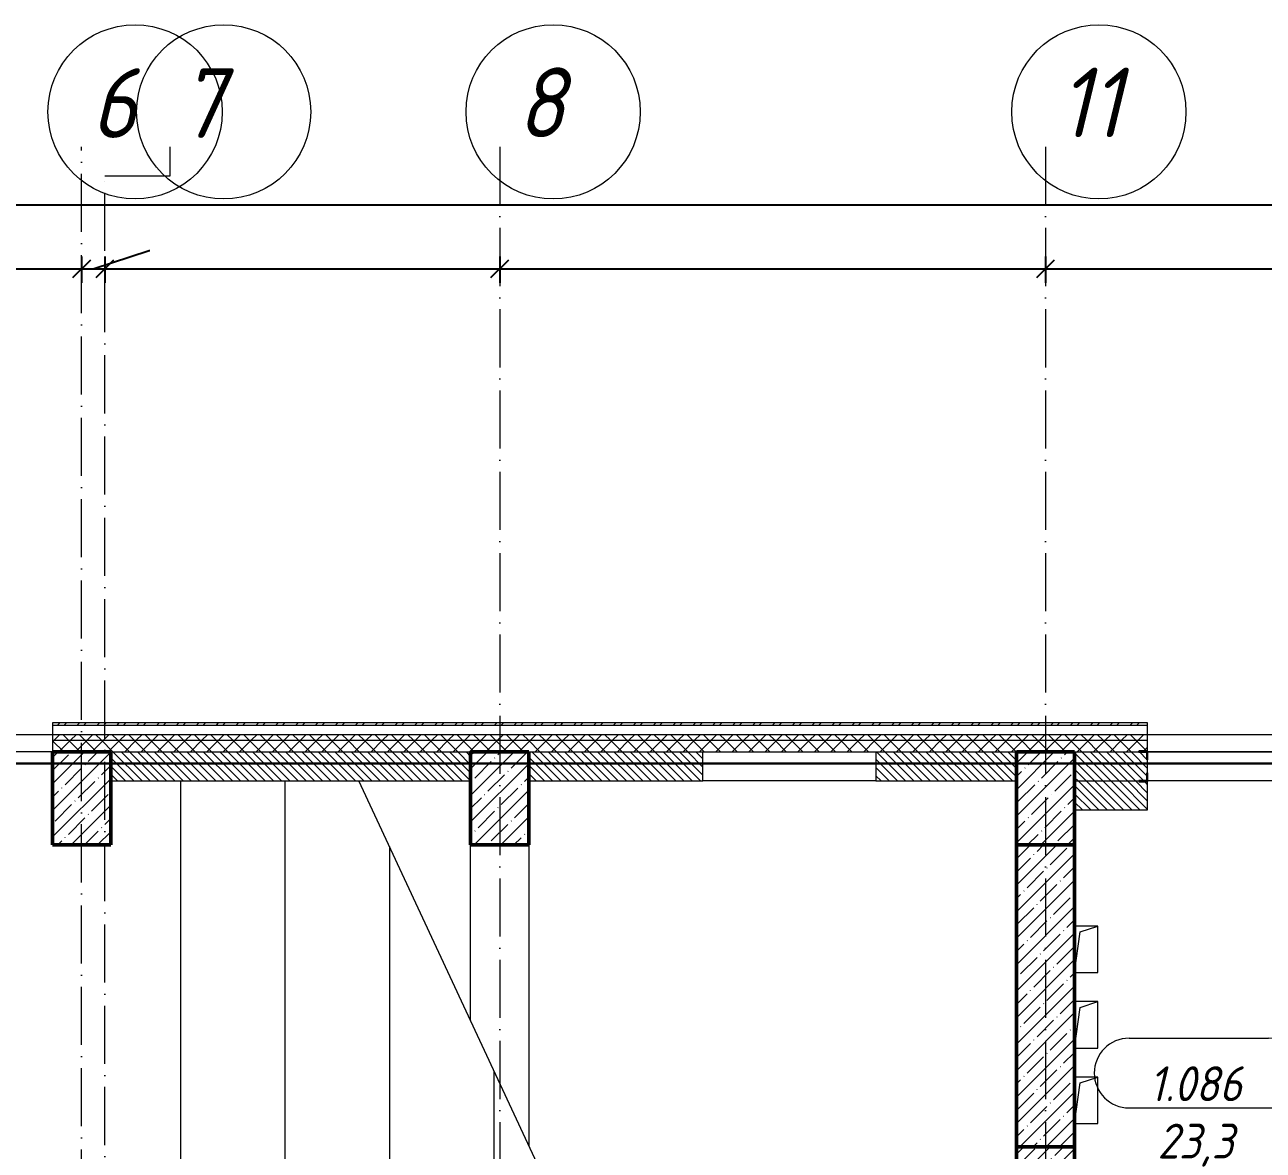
# Model space of a CAD drawing. Header units: millimetres. Extents: x -401725 to 250493, y 305116 to 802890.
# Drawn here: x -167355 to -156690, y 541267 to 550959 of the extents above; entities that cross this region are included whole.
import ezdxf

# ---------------------------------------------------------------- set-up
doc = ezdxf.new("R2010")
doc.units = ezdxf.units.MM
doc.linetypes.add('50_200_ШТРИХ_1Т_ш5_п1_п1_', pattern=[700, 500, -100, 0, -100])
for name, color, linetype, lineweight in [('A-____-____-DIMS', 7, 'Continuous', 9), ('A-GENM-____-MCUT', 7, 'Continuous', 25), ('A-GENM-____-OTLN', 7, 'Continuous', 9), ('A-GENM-____-OTLN-1', 7, 'Continuous', 25), ('A-WALL-____-MCUT', 7, 'Continuous', 13), ('A-WALL-____-MCUT-1', 7, 'Continuous', 9), ('A-WALL-____-MCUT-2', 7, 'Continuous', 50), ('A-WALL-____-OTLN', 7, 'Continuous', 9), ('A-WALL-____-PATT-1', 7, 'Continuous', 9), ('A-WALL-FNSH-MCUT-1', 7, 'Continuous', 9), ('I-WALL-____-OTLN', 7, 'Continuous', 9), ('S-COLS-____-MCUT', 7, 'Continuous', 50), ('S-COLS-____-OTLN', 7, 'Continuous', 9), ('S-GRID-____-IDEN', 7, 'Continuous', 9), ('S-GRID-____-OTLN', 7, 'Continuous', 9), ('S-GRID-____-OTLN-1', 7, '50_200_ШТРИХ_1Т_ш5_п1_п1_', 9), ('S-STRS-____-MBND', 7, 'Continuous', 9), ('S-STRS-____-OTLN-1', 7, 'Continuous', 9), ('Текстовые примечания', 7, 'Continuous', 9)]:
    doc.layers.add(name, color=color, linetype=linetype, lineweight=lineweight)
doc.layers.add('A-AREA-IDEN-1', color=7, linetype='Continuous', lineweight=9, true_color=0x000000)
doc.styles.add('ISOCPEUR_I', font='isocpeui.ttf', dxfattribs={"width": 0.9, "height": 2.5})
doc.styles.add('ISOCPEUR_I_9', font='isocpeui.ttf', dxfattribs={"width": 0.9, "height": 250})
doc.dimstyles.new('ISO-2_5_0_9К_БОЛЬШОЙ_ОСИ', dxfattribs={"dimscale": 304.8, "dimtxt": 248.995294, "dimasz": 0.492126, "dimexe": 0.393701, "dimexo": 0, "dimgap": 0, "dimtad": 1, "dimdec": 0, "dimzin": 0, "dimdsep": 46, "dimtxsty": 'ISOCPEUR_I', "dimblk1": 'OBLIQUE', "dimblk2": 'OBLIQUE', "dimsah": 1, "dimcen": 0.09, "dimdle": 0.393701, "dimazin": 0, "dimtfac": 1, "dimtdec": 4, "dimtix": 1, "dimtmove": 0, "dimatfit": 3, "dimfxl": 1, "dimtvp": 1, "dimtolj": 1, "dimtzin": 0, "dimarcsym": 2})
doc.dimstyles.new('ISO-2_5_0_9К_БОЛЬШОЙ_ОСИ_1', dxfattribs={"dimscale": 304.8, "dimtxt": 248.995294, "dimasz": 0.492126, "dimexe": 0.393701, "dimexo": 0, "dimgap": 0, "dimtad": 1, "dimdec": 0, "dimzin": 0, "dimdsep": 46, "dimtxsty": 'ISOCPEUR_I', "dimblk1": 'OBLIQUE', "dimblk2": 'OBLIQUE', "dimsah": 1, "dimcen": 0.09, "dimdle": 0.393701, "dimazin": 0, "dimtfac": 1, "dimtdec": 4, "dimtix": 1, "dimtmove": 1, "dimatfit": 3, "dimfxl": 1, "dimtvp": 1, "dimtolj": 1, "dimtzin": 0, "dimarcsym": 2})
doc.dimstyles.new('ISO-2_5_0_9К_БОЛЬШОЙ_ОСИ_2', dxfattribs={"dimscale": 304.8, "dimtxt": 248.995294, "dimasz": 0.492126, "dimexe": 0.393701, "dimexo": 0, "dimgap": 0, "dimtad": 1, "dimdec": 0, "dimzin": 0, "dimdsep": 46, "dimtxsty": 'ISOCPEUR_I_9', "dimblk1": 'OBLIQUE', "dimblk2": 'OBLIQUE', "dimsah": 1, "dimcen": 0.09, "dimdle": 0.393701, "dimazin": 0, "dimtfac": 1, "dimtdec": 4, "dimtix": 1, "dimtmove": 2, "dimatfit": 3, "dimfxl": 1, "dimtvp": 1, "dimtolj": 1, "dimtzin": 0, "dimarcsym": 2})
pattern_1 = [(135, (-176515.067, 459015.94), (-35.35534, -35.35534), [])]
pattern_2 = [(45, (-176515.07, 459015.94), (-70.71068, 70.71068), []), (135, (-176515.07, 459015.94), (-70.71068, -70.71068), [])]

# ---------------------------------------------------------------- blocks, each defined once
blk = doc.blocks.new('BSC_Колонна _Прямоугольная - 500х800-25984396-АР1_План отверстий 1 этажа в осях 1-64_Ю-ЯЯ')
at = {"layer": 'S-COLS-____-OTLN'}
h = blk.add_hatch(dxfattribs=at)
h.set_pattern_fill('FP_14', color=256, style=0, pattern_type=2)
h.set_pattern_definition([(45, (-9650, -85281.04), (-114.04925, 114.04925), []), (45, (-9535.95, -85281.04), (-114.04925, 114.04925), [201.613, -40.323, 3.353, -36.97])])
h.paths.add_polyline_path([(-250, -400), (250, -400), (250, 400), (-250, 400)], flags=0)
at = {"layer": 'S-COLS-____-MCUT'}
for p, q in [((250, 400), (-250, 400)), ((-250, 400), (-250, -400)), ((250, -400), (250, 400)), ((-250, -400), (250, -400))]:
    blk.add_line(p, q, dxfattribs=at)
blk = doc.blocks.new('BSC_Колонна _Прямоугольная - 500х800-V68-АР1_План отверстий 1 этажа в осях 1-64_Ю-ЯЯ')
at = {"layer": 'S-COLS-____-OTLN'}
h = blk.add_hatch(dxfattribs=at)
h.set_pattern_fill('FP_76', color=256, style=0, pattern_type=2)
h.set_pattern_definition([(45, (-13250, -85281.04), (-114.04925, 114.04925), []), (45, (-13135.95, -85281.04), (-114.04925, 114.04925), [201.613, -40.323, 3.353, -36.97])])
h.paths.add_polyline_path([(-250, -400), (250, -400), (250, 400), (-250, 400)], flags=0)
at = {"layer": 'S-COLS-____-MCUT'}
for p, q in [((250, 400), (-250, 400)), ((-250, 400), (-250, -400)), ((250, -400), (250, 400)), ((-250, -400), (250, -400))]:
    blk.add_line(p, q, dxfattribs=at)
blk = doc.blocks.new('BSC_Колонна _Прямоугольная - 500х800-V69-АР1_План отверстий 1 этажа в осях 1-64_Ю-ЯЯ')
at = {"layer": 'S-COLS-____-OTLN'}
h = blk.add_hatch(dxfattribs=at)
h.set_pattern_fill('FP_77', color=256, style=0, pattern_type=2)
h.set_pattern_definition([(45, (-17950, -85281.04), (-114.04925, 114.04925), []), (45, (-17835.95, -85281.04), (-114.04925, 114.04925), [201.613, -40.323, 3.353, -36.97])])
h.paths.add_polyline_path([(-250, -400), (250, -400), (250, 400), (-250, 400)], flags=0)
at = {"layer": 'S-COLS-____-MCUT'}
for p, q in [((250, 400), (-250, 400)), ((-250, 400), (-250, -400)), ((250, -400), (250, 400)), ((-250, -400), (250, -400))]:
    blk.add_line(p, q, dxfattribs=at)
blk = doc.blocks.new('BSC_Колонна _Прямоугольная - 500х500-28077406-АР1_План отверстий 1 этажа в осях 1-64_Ю-ЯЯ')
at = {"layer": 'S-COLS-____-OTLN'}
h = blk.add_hatch(dxfattribs=at)
h.set_pattern_fill('FP_158', color=256, style=0, pattern_type=2)
h.set_pattern_definition([(45, (-17950, -82031.04), (-114.04925, 114.04925), []), (45, (-17835.95, -82031.04), (-114.04925, 114.04925), [201.613, -40.323, 3.353, -36.97])])
h.paths.add_polyline_path([(-250, -250), (250, -250), (250, 250), (-250, 250)], flags=0)
at = {"layer": 'S-COLS-____-MCUT'}
for p, q in [((250, 250), (-250, 250)), ((-250, 250), (-250, -250)), ((250, -250), (250, 250)), ((-250, -250), (250, -250))]:
    blk.add_line(p, q, dxfattribs=at)
blk = doc.blocks.new('Фахверк_СКБ_Уголок - 250_2700-27497298-АР1_План отверстий 1 этажа в осях 1-64_Ю-ЯЯ')
at = {"layer": 'A-GENM-____-MCUT'}
for p, q in [((200, 181), (125, 181)), ((125, 181), (125, 106)), ((131, 106), (131, 175)), ((131, 175), (200, 175)), ((200, 175), (200, 181)), ((125, 106), (131, 106)), ((131, -6), (125, -6)), ((125, -6), (125, -81)), ((125, -81), (200, -81)), ((131, -75), (131, -6)), ((200, -75), (131, -75)), ((200, -81), (200, -75))]:
    blk.add_line(p, q, dxfattribs=at)
blk = doc.blocks.new('AR_Отверстие прямоугольное _в плите_ - AR_Отверстие прямоугольное _в плите_-V176-АР1_План отверстий 1 этажа в осях 1-64_Ю-ЯЯ')
at = {"layer": 'A-GENM-____-OTLN'}
for p, q in [((100, 200), (-100, 200)), ((-100, -200), (-50, 150)), ((-50, 150), (100, 200)), ((100, -200), (100, 200)), ((-100, -200), (100, -200))]:
    blk.add_line(p, q, dxfattribs=at)
blk = doc.blocks.new('Ось сетки - Круг_Ø6_00__ISO-2_5_0_9K_-25732049-АР1_План отверстий 1 этажа в осях 1-64_Ю-ЯЯ')
at = {"layer": 'S-GRID-____-IDEN'}
blk.add_circle((0, 0), 3, dxfattribs=at)
blk = doc.blocks.new('_Oblique')
at = {"color": 0, "linetype": 'ByBlock', "lineweight": -2}
blk.add_line((-0.5, -0.5), (0.5, 0.5), dxfattribs=at)
blk = doc.blocks.new('*D13487')
at = {"layer": 'A-____-____-DIMS', "color": 0, "lineweight": -2, "transparency": 16777216}
for p, q in [((-168765, 548962), (-168765, 548736)), ((-166865, 548962), (-166865, 548736)), ((-168885, 548856), (-166745, 548856))]:
    blk.add_line(p, q, dxfattribs=at)
at = {"layer": 'Defpoints', "color": 0, "transparency": 16777216}
for p in [(-168765, 548962), (-166865, 548962), (-166865, 548856)]:
    blk.add_point(p, dxfattribs=at)
at = {"layer": 'A-____-____-DIMS', "color": 0, "lineweight": -2, "transparency": 16777216, "xscale": 150, "yscale": 150, "zscale": 150, "rotation": 180}
blk.add_blockref('_Oblique', (-168765, 548856), dxfattribs=at)
at = {"layer": 'A-____-____-DIMS', "color": 0, "lineweight": -2, "transparency": 16777216, "xscale": 150, "yscale": 150, "zscale": 150}
blk.add_blockref('_Oblique', (-166865, 548856), dxfattribs=at)
at = {"layer": 'A-____-____-DIMS', "color": 0, "transparency": 16777216, "insert": (-167815, 548858), "char_height": 2.5, "width": 701.02, "attachment_point": 5, "style": 'ISOCPEUR_I'}
blk.add_mtext('\\A1;1900', dxfattribs=at)
blk = doc.blocks.new('*D13488')
at = {"layer": 'A-____-____-DIMS', "color": 0, "lineweight": -2, "transparency": 16777216}
for p, q in [((-166865, 548962), (-166865, 548736)), ((-166765, 548856), (-166283, 549016)), ((-166665, 548962), (-166665, 548736)), ((-166283, 549016), (-166278, 549016)), ((-166985, 548856), (-166545, 548856))]:
    blk.add_line(p, q, dxfattribs=at)
at = {"layer": 'Defpoints', "color": 0, "transparency": 16777216}
for p in [(-166865, 548962), (-166665, 548962), (-166665, 548856)]:
    blk.add_point(p, dxfattribs=at)
at = {"layer": 'A-____-____-DIMS', "color": 0, "lineweight": -2, "transparency": 16777216, "xscale": 150, "yscale": 150, "zscale": 150, "rotation": 180}
blk.add_blockref('_Oblique', (-166865, 548856), dxfattribs=at)
at = {"layer": 'A-____-____-DIMS', "color": 0, "lineweight": -2, "transparency": 16777216, "xscale": 150, "yscale": 150, "zscale": 150}
blk.add_blockref('_Oblique', (-166665, 548856), dxfattribs=at)
at = {"layer": 'A-____-____-DIMS', "color": 0, "transparency": 16777216, "insert": (-166283, 549020), "char_height": 2.5, "width": 568.86, "attachment_point": 1, "line_spacing_factor": 1.149209, "style": 'ISOCPEUR_I'}
blk.add_mtext('\\A1;200', dxfattribs=at)
blk = doc.blocks.new('*D13489')
at = {"layer": 'A-____-____-DIMS', "color": 0, "lineweight": -2, "transparency": 16777216}
for p, q in [((-166665, 548962), (-166665, 548736)), ((-163265, 548962), (-163265, 548736)), ((-166785, 548856), (-163145, 548856))]:
    blk.add_line(p, q, dxfattribs=at)
at = {"layer": 'Defpoints', "color": 0, "transparency": 16777216}
for p in [(-166665, 548962), (-163265, 548962), (-163265, 548856)]:
    blk.add_point(p, dxfattribs=at)
at = {"layer": 'A-____-____-DIMS', "color": 0, "lineweight": -2, "transparency": 16777216, "xscale": 150, "yscale": 150, "zscale": 150, "rotation": 180}
blk.add_blockref('_Oblique', (-166665, 548856), dxfattribs=at)
at = {"layer": 'A-____-____-DIMS', "color": 0, "lineweight": -2, "transparency": 16777216, "xscale": 150, "yscale": 150, "zscale": 150}
blk.add_blockref('_Oblique', (-163265, 548856), dxfattribs=at)
at = {"layer": 'A-____-____-DIMS', "color": 0, "transparency": 16777216, "insert": (-164965, 548858), "char_height": 2.5, "width": 781.46, "attachment_point": 5, "style": 'ISOCPEUR_I'}
blk.add_mtext('\\A1;3400', dxfattribs=at)
blk = doc.blocks.new('*D13490')
at = {"layer": 'A-____-____-DIMS', "color": 0, "lineweight": -2, "transparency": 16777216}
for p, q in [((-163265, 548962), (-163265, 548736)), ((-158565, 548962), (-158565, 548736)), ((-163385, 548856), (-158445, 548856))]:
    blk.add_line(p, q, dxfattribs=at)
at = {"layer": 'Defpoints', "color": 0, "transparency": 16777216}
for p in [(-163265, 548962), (-158565, 548962), (-158565, 548856)]:
    blk.add_point(p, dxfattribs=at)
at = {"layer": 'A-____-____-DIMS', "color": 0, "lineweight": -2, "transparency": 16777216, "xscale": 150, "yscale": 150, "zscale": 150, "rotation": 180}
blk.add_blockref('_Oblique', (-163265, 548856), dxfattribs=at)
at = {"layer": 'A-____-____-DIMS', "color": 0, "lineweight": -2, "transparency": 16777216, "xscale": 150, "yscale": 150, "zscale": 150}
blk.add_blockref('_Oblique', (-158565, 548856), dxfattribs=at)
at = {"layer": 'A-____-____-DIMS', "color": 0, "transparency": 16777216, "insert": (-160915, 548858), "char_height": 2.5, "width": 781.46, "attachment_point": 5, "style": 'ISOCPEUR_I'}
blk.add_mtext('\\A1;4700', dxfattribs=at)
blk = doc.blocks.new('*D13491')
at = {"layer": 'A-____-____-DIMS', "color": 0, "lineweight": -2, "transparency": 16777216}
for p, q in [((-158565, 548962), (-158565, 548736)), ((-155565, 548962), (-155565, 548736)), ((-158685, 548856), (-155445, 548856))]:
    blk.add_line(p, q, dxfattribs=at)
at = {"layer": 'Defpoints', "color": 0, "transparency": 16777216}
for p in [(-158565, 548962), (-155565, 548962), (-155565, 548856)]:
    blk.add_point(p, dxfattribs=at)
at = {"layer": 'A-____-____-DIMS', "color": 0, "lineweight": -2, "transparency": 16777216, "xscale": 150, "yscale": 150, "zscale": 150, "rotation": 180}
blk.add_blockref('_Oblique', (-158565, 548856), dxfattribs=at)
at = {"layer": 'A-____-____-DIMS', "color": 0, "lineweight": -2, "transparency": 16777216, "xscale": 150, "yscale": 150, "zscale": 150}
blk.add_blockref('_Oblique', (-155565, 548856), dxfattribs=at)
at = {"layer": 'A-____-____-DIMS', "color": 0, "transparency": 16777216, "insert": (-157065, 548858), "char_height": 2.5, "width": 758.48, "attachment_point": 5, "style": 'ISOCPEUR_I'}
blk.add_mtext('\\A1;3000', dxfattribs=at)
blk = doc.blocks.new('*D13524')
at = {"layer": 'A-____-____-DIMS', "color": 0, "lineweight": -2, "transparency": 16777216}
for p, q in [((-178865, 549515), (-178865, 549289)), ((-75365, 549515), (-75365, 549289)), ((-178985, 549409), (-127632, 549409)), ((-75245, 549409), (-126753, 549409))]:
    blk.add_line(p, q, dxfattribs=at)
at = {"layer": 'Defpoints', "color": 0, "transparency": 16777216}
for p in [(-178865, 549515), (-75365, 549515), (-75365, 549409)]:
    blk.add_point(p, dxfattribs=at)
at = {"layer": 'A-____-____-DIMS', "color": 0, "lineweight": -2, "transparency": 16777216, "xscale": 150, "yscale": 150, "zscale": 150, "rotation": 180}
blk.add_blockref('_Oblique', (-178865, 549409), dxfattribs=at)
at = {"layer": 'A-____-____-DIMS', "color": 0, "lineweight": -2, "transparency": 16777216, "xscale": 150, "yscale": 150, "zscale": 150}
blk.add_blockref('_Oblique', (-75365, 549409), dxfattribs=at)
at = {"layer": 'A-____-____-DIMS', "color": 0, "transparency": 16777216, "insert": (-127732, 549735), "char_height": 250, "width": 1080.26, "attachment_point": 1, "line_spacing_factor": 1.149209, "style": 'ISOCPEUR_I_9'}
blk.add_mtext('\\A1;103500', dxfattribs=at)
blk = doc.blocks.new('AAR_СКБ_Марка_помещения_1_5 ммп - Номер _ Площадь-27962135-АИ_План этажа_Стены_1')
at = {"layer": 'A-AREA-IDEN-1'}
for p, q in [((-2.987, 3), (3.013, 3)), ((-2.987, 0), (3.013, 0))]:
    blk.add_line(p, q, dxfattribs=at)
for centre, start, end in [((-2.987, 1.5), 90, 270), ((3.013, 1.5), 270, 90)]:
    blk.add_arc(centre, 1.5, start, end, dxfattribs=at)

msp = doc.modelspace()

# ---------------------------------------------------------------- hatches: boundary and pattern name
at = {"layer": 'A-WALL-____-PATT-1'}
h = msp.add_hatch(dxfattribs=at)
h.set_pattern_fill('FP_3', color=256, style=0, pattern_type=2)
h.set_pattern_definition([(45, (-176515.07, 459015.94), (-85.53659, 85.53659), []), (45, (-176458.04, 459015.94), (-85.53659, 85.53659), [])])
h.paths.add_polyline_path([(-153735.0675, 544926.983), (-152646.0675, 544926.983), (-152646.0675, 544946.983), (-153735.0675, 544946.983)], flags=0)
h.paths.add_polyline_path([(-155135.0675, 544926.983), (-155135.0675, 544946.983), (-156385.0675, 544946.983), (-156385.0675, 544926.983), (-155320.4682, 544926.983)], flags=0)
h.paths.add_polyline_path([(-157685.0675, 544926.983), (-157685.0675, 544946.983), (-167115.0675, 544946.983), (-167115.0675, 544926.983), (-158855.4695, 544926.983)], flags=0)
h.paths.add_polyline_path([(-170965.0675, 544926.983), (-170965.0675, 544946.983), (-179195.0675, 544946.983), (-179195.0675, 544926.983), (-171227.9742, 544926.983)], flags=0)
h = msp.add_hatch(dxfattribs=at)
h.set_pattern_fill('FP_1', color=256, style=0, pattern_type=2)
h.set_pattern_definition(pattern_2)
h.paths.add_polyline_path([(-146715.0675, 544796.983), (-146715.0675, 544846.983), (-147865.0675, 544846.983), (-147865.0675, 544796.983)], flags=0)
h.paths.add_polyline_path([(-144112.0675, 544796.983), (-144112.0675, 544846.983), (-144915.0675, 544846.983), (-144915.0675, 544796.983), (-144715.4642, 544796.983)], flags=0)
h.paths.add_polyline_path([(-149665.0675, 544796.983), (-149665.0675, 544846.983), (-150735.0675, 544846.983), (-150735.0675, 544796.983)], flags=0)
h.paths.add_polyline_path([(-157685.0675, 544796.983), (-157685.0675, 544846.983), (-167115.0675, 544846.983), (-167115.0675, 544796.983), (-158855.4695, 544796.983)], flags=0)
h.paths.add_polyline_path([(-153552.9675, 544796.983), (-152535.0675, 544796.983), (-152535.0675, 544846.983), (-153735.0675, 544846.983), (-153735.0675, 544796.983)], flags=0)
h.paths.add_polyline_path([(-155135.0675, 544796.983), (-155135.0675, 544846.983), (-156385.0675, 544846.983), (-156385.0675, 544796.983), (-155320.4682, 544796.983)], flags=0)
h.paths.add_polyline_path([(-170965.0675, 544796.983), (-170965.0675, 544846.983), (-179065.0675, 544846.983), (-179065.0675, 544796.983), (-171227.9742, 544796.983)], flags=0)
h = msp.add_hatch(dxfattribs=at)
h.set_pattern_fill('FP_1', color=256, style=0, pattern_type=2)
h.set_pattern_definition(pattern_2)
h.paths.add_polyline_path([(-144115.0675, 544696.983), (-144112.0675, 544696.983), (-144112.0675, 544796.983), (-144915.0675, 544796.983), (-144915.0675, 544702.983), (-144840.0675, 544702.983), (-144840.0675, 544696.983), (-144715.4642, 544696.983)], flags=0)
h.paths.add_polyline_path([(-147265.0675, 544696.983), (-146790.0675, 544696.983), (-146790.0675, 544702.983), (-146715.0675, 544702.983), (-146715.0675, 544796.983), (-147865.0675, 544796.983), (-147865.0675, 544696.983)], flags=0)
h.paths.add_polyline_path([(-149740.0675, 544696.983), (-149740.0675, 544702.983), (-149665.0675, 544702.983), (-149665.0675, 544796.983), (-150735.0675, 544796.983), (-150735.0675, 544702.983), (-150660.0675, 544702.983), (-150660.0675, 544696.983)], flags=0)
h.paths.add_polyline_path([(-153660.0675, 544696.983), (-152610.0675, 544696.983), (-152610.0675, 544702.983), (-152535.0675, 544702.983), (-152535.0675, 544796.983), (-153735.0675, 544796.983), (-153735.0675, 544702.983), (-153660.0675, 544702.983)], flags=0)
h.paths.add_polyline_path([(-156310.0675, 544696.983), (-155135.0675, 544696.983), (-155135.0675, 544796.983), (-156385.0675, 544796.983), (-156385.0675, 544702.983), (-156310.0675, 544702.983)], flags=0)
h.paths.add_polyline_path([(-157760.0675, 544696.983), (-157760.0675, 544702.983), (-157685.0675, 544702.983), (-157685.0675, 544796.983), (-167115.0675, 544796.983), (-167115.0675, 544696.983), (-158315.0675, 544696.983)], flags=0)
h.paths.add_polyline_path([(-170965.0675, 544696.983), (-170965.0675, 544796.983), (-178965.0675, 544796.983), (-178965.0675, 544696.983), (-171227.9742, 544696.983)], flags=0)
h = msp.add_hatch(dxfattribs=at)
h.set_pattern_fill('FP_6', color=256, style=0, pattern_type=2)
h.set_pattern_definition(pattern_1)
h.paths.add_polyline_path([(-163515.0675, 544446.983), (-163515.0675, 544696.983), (-166615.0675, 544696.983), (-166615.0675, 544446.983)], flags=0)
h = msp.add_hatch(dxfattribs=at)
h.set_pattern_fill('FP_6', color=256, style=0, pattern_type=2)
h.set_pattern_definition(pattern_1)
h.paths.add_polyline_path([(-158815.0675, 544446.983), (-158815.0675, 544696.983), (-160026.1744, 544696.983), (-160026.1744, 544446.983), (-158855.4695, 544446.983)], flags=0)
h.paths.add_polyline_path([(-161515.0675, 544446.983), (-161515.0675, 544696.983), (-163015.0675, 544696.983), (-163015.0675, 544446.983), (-162390.4709, 544446.983)], flags=0)
h = msp.add_hatch(dxfattribs=at)
h.set_pattern_fill('FP_6', color=256, style=0, pattern_type=2)
h.set_pattern_definition(pattern_1)
h.paths.add_polyline_path([(-156310.0675, 544446.983), (-155385.0675, 544446.983), (-155385.0675, 544696.983), (-156379.0675, 544696.983), (-156379.0675, 544627.983), (-156385.0675, 544627.983), (-156385.0675, 544515.983), (-156379.0675, 544515.983), (-156379.0675, 544446.983)], flags=0)
h.paths.add_polyline_path([(-158315.0675, 544446.983), (-157691.0675, 544446.983), (-157691.0675, 544515.983), (-157685.0675, 544515.983), (-157685.0675, 544627.983), (-157691.0675, 544627.983), (-157691.0675, 544696.983), (-158315.0675, 544696.983), (-158315.0675, 544515.983)], flags=0)
h = msp.add_hatch(dxfattribs=at)
h.set_pattern_fill('FP_6', color=256, style=0, pattern_type=2)
h.set_pattern_definition(pattern_1)
h.paths.add_polyline_path([(-157685.0675, 544196.983), (-157685.0675, 544440.983), (-157760.0675, 544440.983), (-157760.0675, 544446.983), (-158315.0675, 544446.983), (-158315.0675, 544196.983), (-157691.0675, 544196.983)], flags=0)
h = msp.add_hatch(dxfattribs=at)
h.set_pattern_fill('FP_13', color=256, style=0, pattern_type=2)
h.set_pattern_definition([(45, (-176515.07, 459015.94), (-114.04925, 114.04925), []), (45, (-176401.02, 459015.94), (-114.04925, 114.04925), [201.612, -40.322, 3.353, -36.97])])
h.paths.add_polyline_path([(-158315.0675, 541296.983), (-158315.0675, 543896.983), (-158815.0675, 543896.983), (-158815.0675, 541296.983)], flags=0)

# ---------------------------------------------------------------- linework, layer by layer
at = {"layer": 'A-WALL-____-MCUT'}
for p, q in [((-167115.0675, 544926.983), (-157685.0675, 544926.983)), ((-167115.0675, 544926.983), (-167115.0675, 544696.983)), ((-157685.0675, 544702.983), (-157685.0675, 544926.983)), ((-166615.0675, 544696.983), (-163515.0675, 544696.983)), ((-163015.0675, 544696.983), (-158815.0675, 544696.983)), ((-161515.0675, 544446.983), (-161515.0675, 544696.983)), ((-160026.1744, 544696.983), (-160026.1744, 544446.983)), ((-158315.0675, 544696.983), (-158315.0675, 544696.983)), ((-158315.0675, 544696.983), (-157760.0675, 544696.983)), ((-157685.0675, 544515.983), (-157685.0675, 544627.983)), ((-166615.0675, 544446.983), (-163515.0675, 544446.983)), ((-163015.0675, 544446.983), (-161515.0675, 544446.983)), ((-160026.1744, 544446.983), (-158815.0675, 544446.983)), ((-158315.0675, 544446.983), (-157760.0675, 544446.983)), ((-157685.0675, 544196.983), (-157685.0675, 544440.983)), ((-158315.0675, 544196.983), (-157685.0675, 544196.983))]:
    msp.add_line(p, q, dxfattribs=at)
at = {"layer": 'A-WALL-____-MCUT-1'}
for p, q in [((-167115.0675, 544846.983), (-157685.0675, 544846.983)), ((-167115.0675, 544796.983), (-157685.0675, 544796.983))]:
    msp.add_line(p, q, dxfattribs=at)
at = {"layer": 'A-WALL-____-MCUT-2'}
for p, q in [((-158815.0675, 543896.983), (-158815.0675, 541296.983)), ((-158315.0675, 541296.983), (-158315.0675, 543896.983))]:
    msp.add_line(p, q, dxfattribs=at)
at = {"layer": 'A-WALL-____-OTLN'}
for p, q in [((-170965.0675, 544846.983), (-167115.0675, 544846.983)), ((-157685.0675, 544846.983), (-156385.0675, 544846.983)), ((-167115.0675, 544696.983), (-168915.0675, 544696.983)), ((-157685.0675, 544696.983), (-156385.0675, 544696.983)), ((-156385.0675, 544696.983), (-157685.0675, 544696.983)), ((-156385.0675, 544446.983), (-157685.0675, 544446.983)), ((-163515.0675, 542380.9406), (-163515.0675, 543896.983)), ((-163015.0675, 543896.983), (-163015.0675, 541308.6871))]:
    msp.add_line(p, q, dxfattribs=at)
at = {"layer": 'A-WALL-FNSH-MCUT-1'}
for p, q in [((-157685.0675, 544946.983), (-167115.0675, 544946.983)), ((-167115.0675, 544946.983), (-167115.0675, 544926.983)), ((-157685.0675, 544926.983), (-157685.0675, 544946.983))]:
    msp.add_line(p, q, dxfattribs=at)
at = {"layer": 'I-WALL-____-OTLN'}
msp.add_line((-160026.1744, 544446.983), (-161515.0675, 544446.983), dxfattribs=at)
at = {"layer": 'S-GRID-____-OTLN'}
for p, q in [((-166102.3167, 549657.2561), (-166102.3167, 549908.7924)), ((-166665.0675, 549657.2561), (-166102.3167, 549657.2561))]:
    msp.add_line(p, q, dxfattribs=at)
at = {"layer": 'S-GRID-____-OTLN-1'}
for p, q in [((-166865.0675, 512069.3707), (-166865.0675, 549908.7924)), ((-163265.0675, 549908.7924), (-163265.0675, 511907.5288)), ((-158565.0675, 549908.7924), (-158565.0675, 511907.5288)), ((-166665.0675, 511907.5288), (-166665.0675, 549657.2561)), ((-72440.6609, 544596.983), (-181183.8377, 544596.983))]:
    msp.add_line(p, q, dxfattribs=at)
at = {"layer": 'S-STRS-____-MBND'}
msp.add_line((-162409.6063, 540010.2714), (-164478.4789, 544446.983), dxfattribs=at)
at = {"layer": 'S-STRS-____-OTLN-1'}
for p, q in [((-166015.0675, 544446.983), (-166015.0675, 535346.983)), ((-166015.0675, 544446.983), (-166015.0675, 535346.983)), ((-165115.0675, 544446.983), (-165115.0675, 535346.983)), ((-165115.0675, 544446.983), (-165115.0675, 535346.983)), ((-164215.0675, 543882.0954), (-164215.0675, 535346.983)), ((-164215.0675, 543882.0954), (-164215.0675, 535346.983)), ((-163315.0675, 541952.0392), (-163315.0675, 535346.983)), ((-163315.0675, 541952.0392), (-163315.0675, 535346.983))]:
    msp.add_line(p, q, dxfattribs=at)
at = {"layer": 'Текстовые примечания', "color": 1, "lineweight": 30}
msp.add_lwpolyline([(-19349.125, 544596.983), (-401724.6123, 544596.983)], dxfattribs=at)

# ---------------------------------------------------------------- block references
at = {"layer": 'A-AREA-IDEN-1', "xscale": 199.9999999999999, "yscale": 199.9999999999999, "zscale": 199.9999999999999}
msp.add_blockref('AAR_СКБ_Марка_помещения_1_5 ммп - Номер _ Площадь-27962135-АИ_План этажа_Стены_1', (-157247.3739, 541631.2113), dxfattribs=at)
at = {"layer": 'A-GENM-____-OTLN'}
for p in [(-158215.0675, 542996.983), (-158215.0675, 542346.983), (-158215.0675, 541696.983)]:
    msp.add_blockref('AR_Отверстие прямоугольное _в плите_ - AR_Отверстие прямоугольное _в плите_-V176-АР1_План отверстий 1 этажа в осях 1-64_Ю-ЯЯ', p, dxfattribs=at)
at = {"layer": 'A-GENM-____-OTLN-1', "rotation": 180}
msp.add_blockref('Фахверк_СКБ_Уголок - 250_2700-27497298-АР1_План отверстий 1 этажа в осях 1-64_Ю-ЯЯ', (-157560.0675, 544621.983), dxfattribs=at)
at = {"layer": 'S-COLS-____-OTLN'}
for name, p in [('BSC_Колонна _Прямоугольная - 500х800-25984396-АР1_План отверстий 1 этажа в осях 1-64_Ю-ЯЯ', (-166865.0675, 544296.983)), ('BSC_Колонна _Прямоугольная - 500х800-V68-АР1_План отверстий 1 этажа в осях 1-64_Ю-ЯЯ', (-163265.0675, 544296.983)), ('BSC_Колонна _Прямоугольная - 500х800-V69-АР1_План отверстий 1 этажа в осях 1-64_Ю-ЯЯ', (-158565.0675, 544296.983)), ('BSC_Колонна _Прямоугольная - 500х500-28077406-АР1_План отверстий 1 этажа в осях 1-64_Ю-ЯЯ', (-158565.0675, 541046.983))]:
    msp.add_blockref(name, p, dxfattribs=at)
at = {"layer": 'S-GRID-____-IDEN', "xscale": 250, "yscale": 250, "zscale": 99.99999999999993}
for p in [(-166404.8435, 550208.7924), (-165642.0927, 550208.7924)]:
    msp.add_blockref('Ось сетки - Круг_Ø6_00__ISO-2_5_0_9K_-25732049-АР1_План отверстий 1 этажа в осях 1-64_Ю-ЯЯ', p, dxfattribs=at)
at = {"layer": 'S-GRID-____-IDEN', "xscale": 250, "yscale": 250, "zscale": 99.99999999999993, "rotation": 180}
for p in [(-162804.8435, 550208.7924), (-158104.8435, 550208.7924)]:
    msp.add_blockref('Ось сетки - Круг_Ø6_00__ISO-2_5_0_9K_-25732049-АР1_План отверстий 1 этажа в осях 1-64_Ю-ЯЯ', p, dxfattribs=at)

# ---------------------------------------------------------------- texts
at = {"layer": 'A-AREA-IDEN-1', "char_height": 300, "attachment_point": 8, "line_spacing_factor": 1.139951, "style": 'ISOCPEUR_I'}
for s, insert, width in [('\\pxqc,t8.46667,16.93333,25.4,33.86667,42.33333,50.8,59.26667,67.73333,76.2,84.66667,93.13333,101.6,110.06667,118.53333,127,135.46667,143.93333,152.4,160.86667,169.33333,177.8,186.26667,194.73333,203.2,211.66667,220.13333,228.6,237.06667,245.53333,254,262.46667,270.93333;{1.086}', (-157272.8029, 541689.5411), 900), ('\\pxqc,t8.46667,16.93333,25.4,33.86667,42.33333,50.8,59.26667,67.73333,76.2,84.66667,93.13333,101.6,110.06667,118.53333,127,135.46667,143.93333,152.4,160.86667,169.33333,177.8,186.26667,194.73333,203.2,211.66667,220.13333,228.6,237.06667,245.53333,254,262.46667,270.93333;{23,3}', (-157271.8029, 541125.5932), 754)]:
    msp.add_mtext(s, dxfattribs=dict(at, insert=insert, width=width))
at = {"layer": 'S-GRID-____-IDEN', "char_height": 600, "attachment_point": 1, "style": 'ISOCPEUR_I_9'}
for s, insert, width in [('\\fISOCPEUR|b0|i1|c204|p34|;\\W.9;6', (-166785.0807, 550584.8207), 202.02525), ('\\fISOCPEUR|b0|i1|c204|p34|;\\W.9;7', (-166022.3298, 550584.8207), 202.02525), ('\\fISOCPEUR|b0|i1|c204|p34|;\\W.9;8', (-163114.524, 550589.9797), 202.02525), ('11', (-158450.074, 550589.9797), 288.6075)]:
    msp.add_mtext(s, dxfattribs=dict(at, insert=insert, width=width))

# ---------------------------------------------------------------- dimensions: what is measured, and where the dimension line sits
at = {"layer": 'A-____-____-DIMS'}
for base, p1, p2, dimstyle, override, picture, middle in [((-75365.0675, 549408.6096), (-178865.0675, 549514.6756), (-75365.0675, 549514.6756), 'ISO-2_5_0_9К_БОЛЬШОЙ_ОСИ_2', {"dimpost": '<>', "dimfxl": 103500}, '*D13524', (-127192.2172, 549568.5568)), ((-166665.0675, 548856.3903), (-166865.0675, 548962.4563), (-166665.0675, 548962.4563), 'ISO-2_5_0_9К_БОЛЬШОЙ_ОСИ_1', {"dimpost": '<>', "dimfxl": 200}, '*D13488', (-166282.6233, 549016.3375))]:
    dim = msp.add_linear_dim(base=base, p1=p1, p2=p2, dimstyle=dimstyle, override=override, dxfattribs=at)
    dim.commit()
    dim.dimension.update_dxf_attribs({"geometry": picture, "text_midpoint": middle, "dimtype": 160})
for base, p1, p2, override, picture, middle in [((-166865.0675, 548856.3903), (-168765.0675, 548962.4563), (-166865.0675, 548962.4563), {"dimpost": '<>', "dimfxl": 1900}, '*D13487', (-167815.0675, 548857.6403)), ((-163265.0675, 548856.3903), (-166665.0675, 548962.4563), (-163265.0675, 548962.4563), {"dimpost": '<>', "dimfxl": 3400}, '*D13489', (-164965.0675, 548857.6403)), ((-158565.0675, 548856.3903), (-163265.0675, 548962.4563), (-158565.0675, 548962.4563), {"dimpost": '<>', "dimfxl": 4700}, '*D13490', (-160915.0675, 548857.6564)), ((-155565.0675, 548856.3903), (-158565.0675, 548962.4563), (-155565.0675, 548962.4563), {"dimpost": '<>', "dimfxl": 3000}, '*D13491', (-157065.0675, 548857.6403))]:
    dim = msp.add_linear_dim(base=base, p1=p1, p2=p2, dimstyle='ISO-2_5_0_9К_БОЛЬШОЙ_ОСИ', override=override, dxfattribs=at)
    dim.commit()
    dim.dimension.update_dxf_attribs({"geometry": picture, "text_midpoint": middle})

doc.saveas('drawing.dxf')
